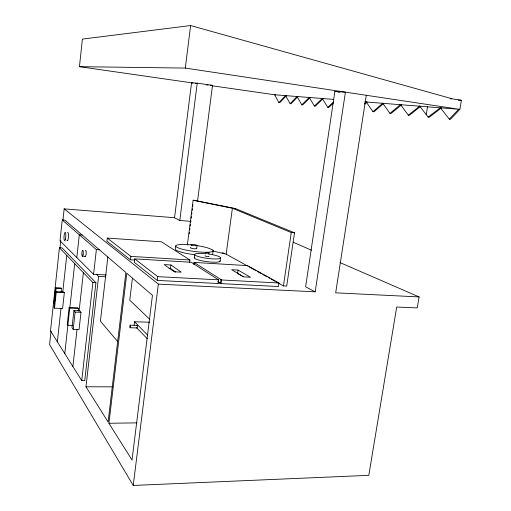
<?xml version="1.0" encoding="UTF-8"?>
<svg xmlns="http://www.w3.org/2000/svg" width="511" height="511" viewBox="0 0 511 511"><rect width="100%" height="100%" fill="white"/><g stroke="black" fill="none" stroke-linecap="round" stroke-linejoin="round"><path stroke-width="0.77" d="M96.605 274.471L98.604 276.438L85.969 386.789L108.089 421.958L125.878 272.51L64.84 220.132L62.24 219.934L60.004 240.802L93.564 274.311L106.135 274.969M59.429 247.739L50.506 330.873L81.734 380.599L84.737 380.618L95.915 282.698L62.023 247.899L59.429 247.739L92.881 282.551L95.915 282.698M55.597 287.699L53.923 303.279L54.415 303.968L56.095 288.338L55.597 287.699L60.918 287.942L61.429 288.581L61.09 291.698M51.03 331.102L49.58 344.599L133.23 485.45L368.814 475.332L396.702 307.034L417.238 307.922L419.097 296.936L340.077 262.616M59.985 247.758L60.752 240.611M62.885 220.771L64.162 208.865L174.538 217.724L179.795 220.49L190.897 221.372M193.056 83.025L79.441 66.673L82.405 39.098L190.609 25.55L452.612 98.91L461.42 100.277L459.874 109.36L450.427 119.319L449.329 119.159L440.367 107.751L428.122 117.096L419.71 106.128L408.27 115.167L400.586 104.634M55.699 291.64L53.994 307.488L54.498 308.197L62.61 308.491L64.335 292.656L63.811 291.992L55.699 291.64L56.204 292.305L54.498 308.197M57.36 341.776L60.975 308.478M62.789 291.826L66.756 255.359M78.177 310.841L78.439 308.523L77.825 307.756L69.145 307.437L67.267 324.453L67.848 325.271L72.588 325.411M64.788 353.618L69.732 308.203L69.145 307.437M69.835 307.839L74.708 263.638M76.803 257.576L79.32 234.785L82.143 234.983M73.91 310.547L72.006 327.704L73.207 329.384L79.058 329.544L80.993 312.323L79.742 310.752L73.91 310.547L75.123 312.119L73.207 329.384M72.888 366.508L77.033 329.442M79.058 311.308L83.382 272.663M93.564 274.311L96.375 249.611L62.24 219.934M81.734 380.599L92.881 282.551M189.587 262.654L189.932 259.99L161.45 241.812L107.272 238.088L106.914 241.198L130.439 259.799L134.374 260.035M107.853 256.931L100.418 321.176L117.664 341.559M108.913 423.268L126.792 273.296L152.45 295.313L132.03 460.015L108.913 423.268L136.833 422.865M130.439 259.799L130.848 256.375L107.272 238.088M132.432 278.105L129.775 300.181L149.825 319.369M134.744 258.873L134.323 262.341L157.241 280.411L218.044 283.503L218.536 279.843L191.203 262.264L134.744 258.873L157.707 276.643L218.536 279.843M134.157 325.117L134.565 321.758L149.589 322.23M157.241 280.411L157.707 276.643M133.23 485.45L158.346 284.122L64.162 208.865M79.441 66.673L185.301 68.078L190.609 25.55M174.538 217.724L191.548 82.808L197.233 83.152L212.525 85.356L197.521 201.193M175.637 272.114L170.508 268.473L170.949 264.979L164.172 264.589L174.238 271.769L181.226 272.152L170.949 264.979M175.72 246.021L175.33 249.1A18.843 3.149 7.4 0 0 194.404 254.682M179.795 220.49L197.233 83.152M276.553 282.091L283.458 285.911L286.703 286.077L294.508 232.805L235.258 208.514L193.509 200.191L193.126 200.242L187.371 244.922L187.761 244.82M189.172 233.859L189.37 232.294M189.677 229.944L189.875 228.379M190.181 226.028L190.379 224.463M190.686 222.113L190.884 220.548M191.191 218.197L191.389 216.632M191.695 214.281L191.893 212.717M192.2 210.366L192.398 208.801M192.704 206.457L192.903 204.885M194.289 257.895L194.71 254.695M193.771 264.423L194.033 262.405L247.516 265.618L278.91 282.979L278.399 286.53L221.078 283.618L217.833 281.51M194.397 264.832L194.665 262.807M196.652 248.506L197.048 245.433M213.113 250.614L212.704 253.68A18.843 3.149 7.4 0 1 212.263 254.452M220.069 261.364L220.496 258.157M220.95 279.568L220.458 283.215L218.133 283.1M221.078 283.618L221.576 279.964L194.033 262.405M247.567 266.027L226.162 254.178L232.39 208.264L193.126 200.242M238.075 270.083L250.441 277.256L243.843 276.898L231.662 269.712L238.075 270.083L237.609 273.487L243.089 276.726M283.458 285.911L291.251 232.55L232.39 208.264L235.258 208.514M334.865 91.507L305.623 286.799L315.172 291.826L345.417 92.152L334.865 91.507L336.442 91.744M366.285 95.289L335.67 292.835L419.097 296.936M426.231 114.63L427.535 106.742M449.329 119.159L458.763 109.188M278.91 102.583L285.528 95.614L286.377 95.736L279.747 102.698L278.91 102.583L274.611 94.759L333.798 99.396M290.139 103.676L297.006 96.515L297.868 96.643L290.995 103.797L290.139 103.676L285.528 95.614M301.816 104.812L309.244 97.473L310.132 97.601L302.691 104.934L301.816 104.812L297.006 96.515M314.45 106.039L322.243 98.495L323.15 98.623L315.344 106.167L314.45 106.039L309.244 97.473M322.243 98.495L327.8 107.336L333.338 102.168M333.159 103.331L328.72 107.47L327.8 107.336M364.452 103.484L366.17 101.938L367.147 102.079L364.854 104.135M372.966 111.654L382.777 103.235L383.78 103.382L373.956 111.794L372.966 111.654L366.17 101.938M389.944 113.385L400.413 104.621L401.614 104.787L390.96 113.525L389.944 113.385L382.777 103.235M408.27 115.167L409.311 115.314L420.764 106.288L419.71 106.128M85.969 386.789L112.305 386.84M130.139 327.736L136.91 327.934M130.254 325.175A1.284 0.364 -87.6 0 1 130.484 327.117A1.284 0.364 -87.6 0 1 129.851 327.078A1.284 0.364 -87.6 0 1 130.254 325.175L137.018 325.379M75.123 312.119L80.993 312.323M69.732 308.203L78.439 308.523M56.204 292.305L64.335 292.656M56.095 288.338L61.429 288.581M158.346 284.122L315.172 291.826M98.604 276.438L105.771 276.809M221.576 279.964L278.91 282.979M169 268.384L170.508 268.473M82.348 256.19L85.273 256.369M450.229 98.764L451.82 98.859M130.848 256.375L189.932 259.99M458.246 100.079L461.42 100.277M96.375 249.611L99.415 249.802M206.604 84.973L208.086 85.069M210.308 85.216L212.525 85.356M364.828 101.9L459.874 109.36L185.301 68.078M291.251 232.55L294.508 232.805M195.311 83.35L196.818 83.568M212.078 85.759L275.442 94.88M428.122 117.096L429.189 117.249L441.447 107.91L440.367 107.751M338.02 91.98L339.598 92.216M222.144 252.773L224.438 253.303M212.972 251.029L226.162 254.178M293.257 242.278L311.544 250.218M248.946 266.793L255.845 270.619M257.231 271.379L261.37 273.679M262.75 274.439L266.889 276.738M268.275 277.499L269.655 278.265M271.034 279.032L275.174 281.325M134.565 321.758L147.743 335.254M136.814 327.883L147.257 338.736M67.561 232.761A4.145 0.888 -85.9 0 1 68.461 236.887A4.145 0.888 -85.9 0 1 66.947 240.381M85.343 250.76A2.977 0.696 -86.2 0 1 86.206 253.156A2.977 0.696 -86.2 0 1 85.101 256.228M136.737 325.737A1.278 0.37 -87.7 0 1 137.267 325.775A1.278 0.37 -87.7 0 1 137.184 327.577A1.278 0.37 -87.7 0 1 136.661 327.538M220.132 260.77A13.094 2.28 7.5 0 1 206.776 261.613A13.094 2.28 7.5 0 1 194.461 257.32M191.702 244.967A18.856 3.085 7.4 0 0 176.084 246.685A18.856 3.085 7.4 0 0 199.047 251.98A18.856 3.085 7.4 0 0 212.282 249.713L207.198 247.726A18.856 3.085 7.4 0 0 196.824 245.606M196.505 248.359A3.143 0.511 7.4 0 1 193.267 248.621A3.143 0.511 7.4 0 1 190.775 247.554M205.767 253.699A13.101 2.236 7.5 0 0 195.279 255.264A13.101 2.236 7.5 0 0 213.534 258.936A13.101 2.236 7.5 0 0 218.133 256.183L215.821 255.468A13.101 2.236 7.5 0 0 208.437 254.024M208.814 256.222A1.98 0.339 7.5 0 1 206.91 256.439A1.98 0.339 7.5 0 1 205.192 255.736M65.389 239.161A4.152 0.875 -85.9 0 0 65.338 232.403A4.152 0.875 -85.9 0 0 63.984 237.864A4.152 0.875 -85.9 0 0 65.389 239.161M83.05 254.823A2.983 0.69 -86.2 0 0 82.795 250.249A2.983 0.69 -86.2 0 0 81.875 254.593A2.983 0.69 -86.2 0 0 83.05 254.823M206.15 253.002A1.987 0.332 7.5 0 0 209.344 253.207A1.987 0.332 7.5 0 0 206.706 252.504A1.987 0.332 7.5 0 0 206.15 253.002M191.842 245.178A3.143 0.505 7.4 0 0 196.984 245.561A3.143 0.505 7.4 0 0 192.986 244.469A3.143 0.505 7.4 0 0 191.842 245.178"/></g></svg>
